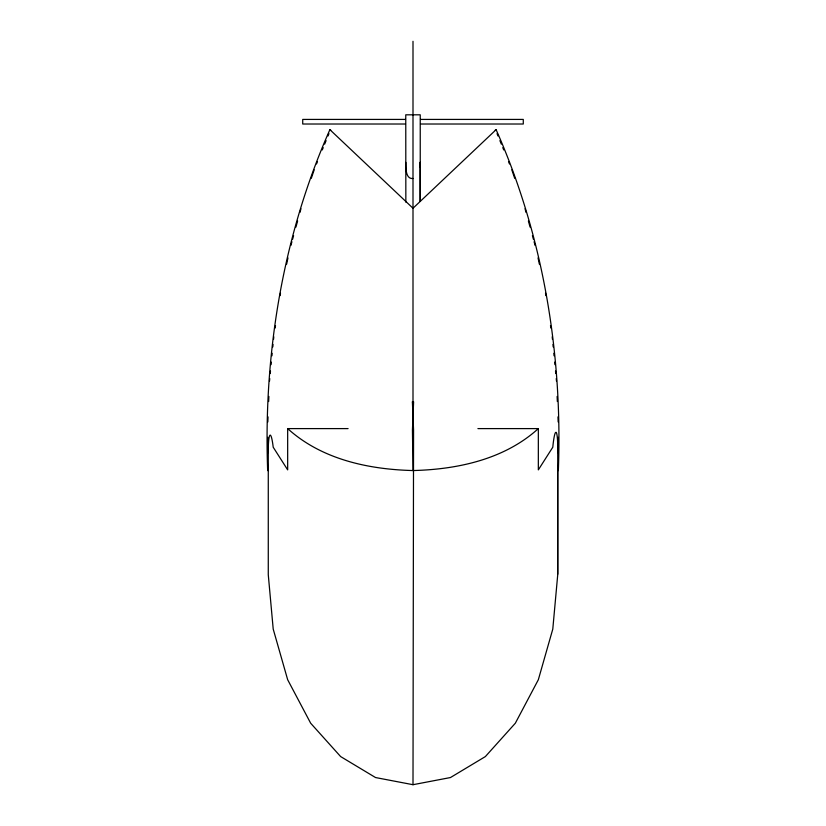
<?xml version="1.0" encoding="UTF-8"?>
<svg xmlns="http://www.w3.org/2000/svg" width="826" height="826" viewBox="0 0 826 826"><rect width="100%" height="100%" fill="white"/><g stroke="black" fill="none" stroke-linecap="round" stroke-linejoin="round"><path stroke-width="1.24" d="M348.087 428.601L287.665 428.601L287.665 469.87L273.21 447.217A30.128 3.067 87.4 0 0 271.186 436.489L270.67 435.447A30.128 3.067 87.4 0 0 268.274 447.785L268.274 574.762L273.21 629.092L287.665 679.726L310.669 723.215L340.642 756.575L375.541 777.545L413 784.7L450.459 777.545L485.368 756.575L515.331 723.215L538.335 679.726L552.79 629.092L557.726 574.762L557.726 470.552L558.345 470.552C562.682 354.24 543.394 236.35 496.106 129.661L413 208.245L329.884 129.661C282.606 236.35 263.308 354.24 267.665 470.552L268.274 470.552M557.726 574.215L557.726 447.785A27.093 2.757 -87.4 0 0 555.95 432.287L555.413 432.7A27.093 2.757 -87.4 0 0 552.79 447.217L538.335 469.87L538.335 428.601L477.913 428.601M413 784.7L413.558 429.964L412.391 401.818M557.963 452.648L558.18 437.305M405.845 162.371C405.865 167.502 405.37 179.283 413 178.519M420.155 167.317L420.155 162.371L420.155 201.059M267.82 421.972L268.027 416.862M268.656 401.539L268.873 396.439M269.503 381.116L269.751 378.587M270.236 373.517L270.484 370.988M271.093 364.658L271.341 362.118M271.95 355.789L272.198 353.26M272.807 346.92L273.055 344.39M273.54 339.331L273.788 336.791M413.609 401.818L412.442 429.964L413 470.552C457.563 469.426 504.438 459.38 538.335 428.601M275.13 328.056L275.512 325.558M280.107 295.605L280.489 293.106M286.632 264.165L287.964 257.877M290.907 245.436L291.919 241.76M292.58 239.313L293.591 235.647M295.935 227.088L297.618 220.965M299.962 212.406L300.963 208.73M311.299 178.323L314.19 169.805M316.523 163.93L317.483 161.597M322.264 149.95L323.224 147.617M324.659 144.127L326.094 140.626M328.015 135.97L328.975 133.636M496.116 129.661L495.249 130.147M412.401 401.994L413 401.911M405.504 119.419L302.719 119.419L302.719 124.014L405.504 124.014M420.496 119.419L523.281 119.419L523.281 124.014L420.496 124.014M330.751 130.147L329.884 129.661M413 470.552C368.427 469.426 321.562 459.38 287.665 428.601M497.035 133.636L497.985 135.97M499.906 140.626L501.341 144.127M502.776 147.617L503.736 149.95M508.527 161.597L509.477 163.93M511.81 169.805L514.701 178.323M525.037 208.73L526.038 212.406M528.382 220.965L530.065 227.088M532.409 235.647L533.42 239.313M534.081 241.76L535.093 245.436M538.036 257.877L539.368 264.165M545.511 293.106L545.893 295.605M550.488 325.558L550.87 328.056M552.212 336.791L552.46 339.331M552.945 344.39L553.193 346.92M553.802 353.26L554.05 355.789M554.659 362.118L554.907 364.658M555.516 370.988L555.764 373.517M556.249 378.587L556.497 381.116M557.127 396.439L557.343 401.539M557.973 416.862L558.18 421.972M267.82 437.305L268.037 452.648M420.238 201.172L420.238 114.814L405.762 114.814L405.845 202.153M413 41.3L413 416.397M413 425.524L413 434.528"/></g></svg>
